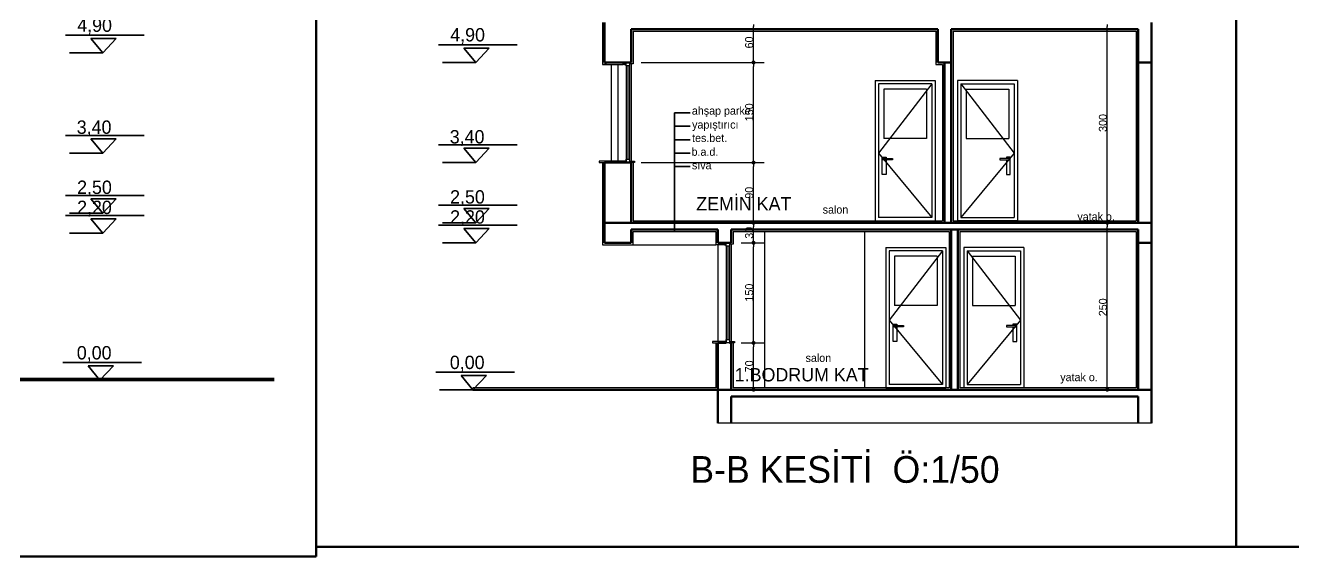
# Model space of a CAD drawing. Header units: millimetres. Extents: x 9537.41 to 9541.95, y -1431.78 to -1431.38.
# Drawn here: x 9540.4593 to 9540.8395, y -1431.7785 to -1431.6194 of the extents above; entities that cross this region are included whole.
import ezdxf

# ---------------------------------------------------------------- set-up
doc = ezdxf.new("R2010")
doc.units = ezdxf.units.MM
doc.linetypes.add('ACAD_ISO03W100', pattern=[30, 12, -18])
for name, color, linetype, lineweight in [('duvar', 214, 'Continuous', 50), ('kapı-pencere', 140, 'Continuous', 30), ('sıva', 203, 'Continuous', 25), ('yazı', 161, 'Continuous', 35), ('ölçü', 4, 'Continuous', 25)]:
    doc.layers.add(name, color=color, linetype=linetype, lineweight=lineweight)

msp = doc.modelspace()

# ---------------------------------------------------------------- linework, layer by layer
at = {"color": 0, "linetype": 'ByBlock', "lineweight": -2}
for p, q in [((9540.6776, -1431.61908), (9540.6776, -1431.61968)), ((9540.78365, -1431.61908), (9540.78365, -1431.61968)), ((9540.6776, -1431.62988), (9540.6776, -1431.62928)), ((9540.6776, -1431.63108), (9540.6776, -1431.63168)), ((9540.6776, -1431.65988), (9540.6776, -1431.65928)), ((9540.6776, -1431.66108), (9540.6776, -1431.66168)), ((9540.6776, -1431.67788), (9540.6776, -1431.67728)), ((9540.6776, -1431.67908), (9540.6776, -1431.67968)), ((9540.78365, -1431.67788), (9540.78365, -1431.67728)), ((9540.78365, -1431.67908), (9540.78365, -1431.67968)), ((9540.6776, -1431.68388), (9540.6776, -1431.68328)), ((9540.6776, -1431.68508), (9540.6776, -1431.68568)), ((9540.6776, -1431.71388), (9540.6776, -1431.71328)), ((9540.6776, -1431.71508), (9540.6776, -1431.71568)), ((9540.6776, -1431.72788), (9540.6776, -1431.72728)), ((9540.78365, -1431.72788), (9540.78365, -1431.72728))]:
    msp.add_line(p, q, dxfattribs=at)
at = {"color": 0, "linetype": 'ByBlock', "const_width": 0.0006}
for points in [[(9540.6776, -1431.63018, 1), (9540.6776, -1431.63078, 1)], [(9540.6776, -1431.63078, 1), (9540.6776, -1431.63018, 1)], [(9540.6776, -1431.66018, 1), (9540.6776, -1431.66078, 1)], [(9540.6776, -1431.66078, 1), (9540.6776, -1431.66018, 1)], [(9540.6776, -1431.67818, 1), (9540.6776, -1431.67878, 1)], [(9540.6776, -1431.67878, 1), (9540.6776, -1431.67818, 1)], [(9540.78365, -1431.67818, 1), (9540.78365, -1431.67878, 1)], [(9540.78365, -1431.67878, 1), (9540.78365, -1431.67818, 1)], [(9540.6776, -1431.68418, 1), (9540.6776, -1431.68478, 1)], [(9540.6776, -1431.68478, 1), (9540.6776, -1431.68418, 1)], [(9540.6776, -1431.71418, 1), (9540.6776, -1431.71478, 1)], [(9540.6776, -1431.71478, 1), (9540.6776, -1431.71418, 1)], [(9540.6776, -1431.72818, 1), (9540.6776, -1431.72878, 1)], [(9540.78365, -1431.72818, 1), (9540.78365, -1431.72878, 1)]]:
    msp.add_lwpolyline(points, format="xyb", close=True, dxfattribs=at)
at = {"layer": 'duvar'}
for p, q in [((9540.54647, -1431.7755), (9540.54647, -1431.37613)), ((9540.54647, -1431.37613), (9540.54647, -1431.77847)), ((9540.82231, -1431.37613), (9540.82231, -1431.7755)), ((9540.82231, -1431.7755), (9540.82231, -1431.39786)), ((9540.63288, -1431.61848), (9540.63288, -1431.63048)), ((9540.79688, -1431.61848), (9540.79688, -1431.67848)), ((9540.64088, -1431.62048), (9540.73288, -1431.62048)), ((9540.64088, -1431.62048), (9540.64088, -1431.63048)), ((9540.73288, -1431.62048), (9540.73288, -1431.63048)), ((9540.73688, -1431.62048), (9540.79288, -1431.62048)), ((9540.73688, -1431.62048), (9540.73688, -1431.67848)), ((9540.79288, -1431.62048), (9540.79288, -1431.67848)), ((9540.64088, -1431.63048), (9540.63288, -1431.63048)), ((9540.63288, -1431.63048), (9540.64088, -1431.63048)), ((9540.64088, -1431.63048), (9540.63888, -1431.63048)), ((9540.73288, -1431.63048), (9540.73688, -1431.63048)), ((9540.73488, -1431.63048), (9540.73488, -1431.67848)), ((9540.79288, -1431.63048), (9540.79688, -1431.63048)), ((9540.64088, -1431.66048), (9540.63288, -1431.66048)), ((9540.63288, -1431.66048), (9540.64088, -1431.66048)), ((9540.63288, -1431.66048), (9540.63288, -1431.68448)), ((9540.64088, -1431.66048), (9540.64088, -1431.67848)), ((9540.63288, -1431.67848), (9540.79688, -1431.67848)), ((9540.64088, -1431.68448), (9540.64088, -1431.68048)), ((9540.64088, -1431.68048), (9540.66688, -1431.68048)), ((9540.66688, -1431.68048), (9540.66688, -1431.68448)), ((9540.67088, -1431.68048), (9540.79288, -1431.68048)), ((9540.67088, -1431.68048), (9540.67088, -1431.68448)), ((9540.73688, -1431.68048), (9540.73688, -1431.72848)), ((9540.73888, -1431.68048), (9540.73888, -1431.72848)), ((9540.79288, -1431.68048), (9540.79288, -1431.72848)), ((9540.79688, -1431.67848), (9540.79688, -1431.73848)), ((9540.63288, -1431.68448), (9540.64088, -1431.68448)), ((9540.67088, -1431.68448), (9540.66688, -1431.68448)), ((9540.67088, -1431.68448), (9540.66888, -1431.68448)), ((9540.79288, -1431.68448), (9540.79688, -1431.68448)), ((9540.66938, -1431.71448), (9540.66688, -1431.71448)), ((9540.66688, -1431.71448), (9540.66688, -1431.73848)), ((9540.67088, -1431.71448), (9540.67038, -1431.71448)), ((9540.67088, -1431.71448), (9540.67088, -1431.72848)), ((9540.41421, -1431.7256), (9540.53384, -1431.7256)), ((9540.66688, -1431.72848), (9540.59348, -1431.72848)), ((9540.79688, -1431.72848), (9540.66688, -1431.72848)), ((9540.67088, -1431.73048), (9540.67088, -1431.73848)), ((9540.79288, -1431.73048), (9540.67088, -1431.73048)), ((9540.79288, -1431.73048), (9540.79288, -1431.73848)), ((9540.82231, -1431.7755), (9540.54647, -1431.7755)), ((9541.09945, -1431.7755), (9540.82231, -1431.7755)), ((9540.54647, -1431.77847), (9539.96039, -1431.77847))]:
    msp.add_line(p, q, dxfattribs=at)
at = {"layer": 'kapı-pencere'}
for p, q in [((9540.63688, -1431.63108), (9540.63688, -1431.66008)), ((9540.63938, -1431.63148), (9540.63938, -1431.63048)), ((9540.63938, -1431.63048), (9540.64038, -1431.63048)), ((9540.64038, -1431.63048), (9540.64038, -1431.63148)), ((9540.64088, -1431.63088), (9540.64088, -1431.66008)), ((9540.63938, -1431.63148), (9540.63938, -1431.66048)), ((9540.64038, -1431.63148), (9540.63938, -1431.63148)), ((9540.63988, -1431.63148), (9540.63988, -1431.65948)), ((9540.64038, -1431.63148), (9540.64038, -1431.66048)), ((9540.71405, -1431.63588), (9540.71405, -1431.67788)), ((9540.71405, -1431.63588), (9540.73205, -1431.63588)), ((9540.71505, -1431.63688), (9540.71505, -1431.67688)), ((9540.73105, -1431.63688), (9540.71505, -1431.63688)), ((9540.72945, -1431.63848), (9540.71665, -1431.63848)), ((9540.71665, -1431.63848), (9540.71665, -1431.65329)), ((9540.72945, -1431.63848), (9540.72945, -1431.65329)), ((9540.73105, -1431.63688), (9540.73105, -1431.67688)), ((9540.73205, -1431.63588), (9540.73205, -1431.67788)), ((9540.75671, -1431.63588), (9540.73871, -1431.63588)), ((9540.73871, -1431.63588), (9540.73871, -1431.67788)), ((9540.73971, -1431.63688), (9540.75571, -1431.63688)), ((9540.73971, -1431.63688), (9540.73971, -1431.67688)), ((9540.74131, -1431.63848), (9540.74131, -1431.65329)), ((9540.74131, -1431.63848), (9540.75411, -1431.63848)), ((9540.75411, -1431.63848), (9540.75411, -1431.65329)), ((9540.75571, -1431.63688), (9540.75571, -1431.67688)), ((9540.75671, -1431.63588), (9540.75671, -1431.67788)), ((9540.72945, -1431.65329), (9540.71665, -1431.65329)), ((9540.74131, -1431.65329), (9540.75411, -1431.65329)), ((9540.63938, -1431.66008), (9540.63128, -1431.66008)), ((9540.63128, -1431.66008), (9540.63128, -1431.66048)), ((9540.63128, -1431.66048), (9540.63288, -1431.66048)), ((9540.63938, -1431.66048), (9540.63938, -1431.65948)), ((9540.63938, -1431.65948), (9540.64038, -1431.65948)), ((9540.64038, -1431.66048), (9540.63938, -1431.66048)), ((9540.64038, -1431.65948), (9540.64038, -1431.66048)), ((9540.64038, -1431.66008), (9540.64188, -1431.66008)), ((9540.64188, -1431.66048), (9540.64088, -1431.66048)), ((9540.64188, -1431.66008), (9540.64188, -1431.66048)), ((9540.71619, -1431.66407), (9540.71619, -1431.65881)), ((9540.71619, -1431.65881), (9540.71732, -1431.65881)), ((9540.71629, -1431.65928), (9540.71928, -1431.65928)), ((9540.71629, -1431.65961), (9540.71629, -1431.65928)), ((9540.71928, -1431.65961), (9540.71629, -1431.65961)), ((9540.71732, -1431.65881), (9540.71732, -1431.65928)), ((9540.71732, -1431.65961), (9540.71732, -1431.66407)), ((9540.71928, -1431.65928), (9540.71928, -1431.65961)), ((9540.75447, -1431.65928), (9540.75148, -1431.65928)), ((9540.75148, -1431.65928), (9540.75148, -1431.65961)), ((9540.75148, -1431.65961), (9540.75447, -1431.65961)), ((9540.75457, -1431.65881), (9540.75344, -1431.65881)), ((9540.75344, -1431.65881), (9540.75344, -1431.65928)), ((9540.75344, -1431.65961), (9540.75344, -1431.66407)), ((9540.75447, -1431.65961), (9540.75447, -1431.65928)), ((9540.75457, -1431.66407), (9540.75457, -1431.65881)), ((9540.71732, -1431.66407), (9540.71619, -1431.66407)), ((9540.75344, -1431.66407), (9540.75457, -1431.66407)), ((9540.73105, -1431.67688), (9540.71505, -1431.67688)), ((9540.73971, -1431.67688), (9540.75571, -1431.67688)), ((9540.66938, -1431.68548), (9540.66938, -1431.68448)), ((9540.66938, -1431.68448), (9540.67038, -1431.68448)), ((9540.67038, -1431.68448), (9540.67038, -1431.68548)), ((9540.66688, -1431.68508), (9540.66688, -1431.71408)), ((9540.66938, -1431.68548), (9540.66938, -1431.71448)), ((9540.67038, -1431.68548), (9540.66938, -1431.68548)), ((9540.66988, -1431.68548), (9540.66988, -1431.71348)), ((9540.67038, -1431.68548), (9540.67038, -1431.71448)), ((9540.67088, -1431.68488), (9540.67088, -1431.71408)), ((9540.71728, -1431.68588), (9540.73528, -1431.68588)), ((9540.71728, -1431.68588), (9540.71728, -1431.72788)), ((9540.73428, -1431.68688), (9540.71828, -1431.68688)), ((9540.71828, -1431.68688), (9540.71828, -1431.72688)), ((9540.73428, -1431.68688), (9540.73428, -1431.72688)), ((9540.73528, -1431.68588), (9540.73528, -1431.72788)), ((9540.74065, -1431.68588), (9540.74065, -1431.72788)), ((9540.75865, -1431.68588), (9540.74065, -1431.68588)), ((9540.74165, -1431.68688), (9540.74165, -1431.72688)), ((9540.74165, -1431.68688), (9540.75765, -1431.68688)), ((9540.75765, -1431.68688), (9540.75765, -1431.72688)), ((9540.75865, -1431.68588), (9540.75865, -1431.72788)), ((9540.71988, -1431.68848), (9540.71988, -1431.70329)), ((9540.73268, -1431.68848), (9540.71988, -1431.68848)), ((9540.73268, -1431.68848), (9540.73268, -1431.70329)), ((9540.74325, -1431.68848), (9540.75605, -1431.68848)), ((9540.74325, -1431.68848), (9540.74325, -1431.70329)), ((9540.75605, -1431.68848), (9540.75605, -1431.70329)), ((9540.73268, -1431.70329), (9540.71988, -1431.70329)), ((9540.74325, -1431.70329), (9540.75605, -1431.70329)), ((9540.71943, -1431.71407), (9540.71943, -1431.70881)), ((9540.71943, -1431.70881), (9540.72055, -1431.70881)), ((9540.71953, -1431.70928), (9540.72252, -1431.70928)), ((9540.71953, -1431.70961), (9540.71953, -1431.70928)), ((9540.72252, -1431.70961), (9540.71953, -1431.70961)), ((9540.72055, -1431.70881), (9540.72055, -1431.70928)), ((9540.72055, -1431.70961), (9540.72055, -1431.71407)), ((9540.72252, -1431.70928), (9540.72252, -1431.70961)), ((9540.75641, -1431.70928), (9540.75342, -1431.70928)), ((9540.75342, -1431.70928), (9540.75342, -1431.70961)), ((9540.75342, -1431.70961), (9540.75641, -1431.70961)), ((9540.7565, -1431.70881), (9540.75538, -1431.70881)), ((9540.75538, -1431.70881), (9540.75538, -1431.70928)), ((9540.75538, -1431.70961), (9540.75538, -1431.71407)), ((9540.75641, -1431.70961), (9540.75641, -1431.70928)), ((9540.7565, -1431.71407), (9540.7565, -1431.70881)), ((9540.66528, -1431.71408), (9540.66528, -1431.71448)), ((9540.66938, -1431.71408), (9540.66528, -1431.71408)), ((9540.66528, -1431.71448), (9540.66688, -1431.71448)), ((9540.66938, -1431.71448), (9540.66938, -1431.71348)), ((9540.66938, -1431.71348), (9540.67038, -1431.71348)), ((9540.67038, -1431.71448), (9540.66938, -1431.71448)), ((9540.67038, -1431.71348), (9540.67038, -1431.71448)), ((9540.67038, -1431.71408), (9540.67188, -1431.71408)), ((9540.67188, -1431.71448), (9540.67088, -1431.71448)), ((9540.67188, -1431.71408), (9540.67188, -1431.71448)), ((9540.72055, -1431.71407), (9540.71943, -1431.71407)), ((9540.75538, -1431.71407), (9540.7565, -1431.71407)), ((9540.73428, -1431.72688), (9540.71828, -1431.72688)), ((9540.74165, -1431.72688), (9540.75765, -1431.72688))]:
    msp.add_line(p, q, dxfattribs=at)
at = {"layer": 'kapı-pencere', "linetype": 'ACAD_ISO03W100'}
for p, q in [((9540.73105, -1431.63688), (9540.71505, -1431.65768)), ((9540.73971, -1431.63688), (9540.75571, -1431.65768)), ((9540.71505, -1431.65768), (9540.73105, -1431.67688)), ((9540.75571, -1431.65768), (9540.73971, -1431.67688)), ((9540.73428, -1431.68688), (9540.71828, -1431.70768)), ((9540.74165, -1431.68688), (9540.75765, -1431.70768)), ((9540.71828, -1431.70768), (9540.73428, -1431.72688)), ((9540.75765, -1431.70768), (9540.74165, -1431.72688))]:
    msp.add_line(p, q, dxfattribs=at)
at = {"layer": 'sıva'}
for p, q in [((9540.63228, -1431.61848), (9540.63228, -1431.63108)), ((9540.64148, -1431.62108), (9540.73228, -1431.62108)), ((9540.64148, -1431.62108), (9540.64148, -1431.63088)), ((9540.73228, -1431.62108), (9540.73228, -1431.63108)), ((9540.73748, -1431.62108), (9540.79228, -1431.62108)), ((9540.73748, -1431.62108), (9540.73748, -1431.67788)), ((9540.79228, -1431.62108), (9540.79228, -1431.67788)), ((9540.63228, -1431.63108), (9540.63848, -1431.63108)), ((9540.63348, -1431.63108), (9540.63228, -1431.63108)), ((9540.63488, -1431.63108), (9540.63488, -1431.66008)), ((9540.63938, -1431.63108), (9540.63828, -1431.63108)), ((9540.63888, -1431.63048), (9540.63888, -1431.63108)), ((9540.63888, -1431.63108), (9540.63938, -1431.63108)), ((9540.64148, -1431.63088), (9540.64038, -1431.63088)), ((9540.73228, -1431.63108), (9540.73428, -1431.63108)), ((9540.73428, -1431.63108), (9540.73428, -1431.67788)), ((9540.63228, -1431.66048), (9540.63228, -1431.68508)), ((9540.64148, -1431.66048), (9540.64148, -1431.67788)), ((9540.64148, -1431.67788), (9540.73428, -1431.67788)), ((9540.71405, -1431.67788), (9540.73205, -1431.67788)), ((9540.73748, -1431.67788), (9540.79228, -1431.67788)), ((9540.75671, -1431.67788), (9540.73871, -1431.67788)), ((9540.64148, -1431.68508), (9540.64148, -1431.68108)), ((9540.64148, -1431.68108), (9540.66628, -1431.68108)), ((9540.66628, -1431.68108), (9540.66628, -1431.68508)), ((9540.66888, -1431.68448), (9540.66888, -1431.68508)), ((9540.67148, -1431.68108), (9540.67148, -1431.68488)), ((9540.67148, -1431.68108), (9540.73628, -1431.68108)), ((9540.68088, -1431.68108), (9540.68088, -1431.72788)), ((9540.71088, -1431.68108), (9540.71088, -1431.72788)), ((9540.73628, -1431.68108), (9540.73628, -1431.72788)), ((9540.73948, -1431.68108), (9540.79228, -1431.68108)), ((9540.73948, -1431.68108), (9540.73948, -1431.72788)), ((9540.79228, -1431.68108), (9540.79228, -1431.72788)), ((9540.63228, -1431.68508), (9540.64148, -1431.68508)), ((9540.64148, -1431.68508), (9540.66628, -1431.68508)), ((9540.66938, -1431.68508), (9540.66628, -1431.68508)), ((9540.66888, -1431.68508), (9540.66938, -1431.68508)), ((9540.67148, -1431.68488), (9540.67038, -1431.68488)), ((9540.66628, -1431.71448), (9540.66628, -1431.72788)), ((9540.67148, -1431.71448), (9540.67148, -1431.72788)), ((9540.41481, -1431.725), (9540.53384, -1431.725)), ((9540.66628, -1431.72788), (9540.59348, -1431.72788)), ((9540.73628, -1431.72788), (9540.67148, -1431.72788)), ((9540.71728, -1431.72788), (9540.73528, -1431.72788)), ((9540.79228, -1431.72788), (9540.73948, -1431.72788)), ((9540.75865, -1431.72788), (9540.74065, -1431.72788))]:
    msp.add_line(p, q, dxfattribs=at)
at = {"layer": 'sıva', "linetype": 'ACAD_ISO03W100'}
msp.add_line((9540.79688, -1431.73848), (9540.66688, -1431.73848), dxfattribs=at)
at = {"layer": 'yazı'}
for p, q in [((9540.49489, -1431.62231), (9540.47136, -1431.62231)), ((9540.48649, -1431.62331), (9540.47894, -1431.62331)), ((9540.47894, -1431.62331), (9540.48248, -1431.6276)), ((9540.48248, -1431.6276), (9540.48649, -1431.62331)), ((9540.60672, -1431.62519), (9540.58319, -1431.62519)), ((9540.59832, -1431.62619), (9540.59077, -1431.62619)), ((9540.59077, -1431.62619), (9540.59431, -1431.63048)), ((9540.59431, -1431.63048), (9540.59832, -1431.62619)), ((9540.48248, -1431.6276), (9540.47248, -1431.6276)), ((9540.59431, -1431.63048), (9540.58431, -1431.63048)), ((9540.65388, -1431.64561), (9540.65861, -1431.64561)), ((9540.65388, -1431.68108), (9540.65388, -1431.64561)), ((9540.65388, -1431.64961), (9540.65861, -1431.64961)), ((9540.49489, -1431.65231), (9540.47136, -1431.65231)), ((9540.48649, -1431.65331), (9540.47894, -1431.65331)), ((9540.47894, -1431.65331), (9540.48248, -1431.6576)), ((9540.48248, -1431.6576), (9540.48649, -1431.65331)), ((9540.65388, -1431.65361), (9540.65861, -1431.65361)), ((9540.48248, -1431.6576), (9540.47248, -1431.6576)), ((9540.60672, -1431.65519), (9540.58319, -1431.65519)), ((9540.59832, -1431.65619), (9540.59077, -1431.65619)), ((9540.59077, -1431.65619), (9540.59431, -1431.66048)), ((9540.59431, -1431.66048), (9540.59832, -1431.65619)), ((9540.65388, -1431.65761), (9540.65861, -1431.65761)), ((9540.59431, -1431.66048), (9540.58431, -1431.66048)), ((9540.65388, -1431.66161), (9540.65861, -1431.66161)), ((9540.49489, -1431.67031), (9540.47136, -1431.67031)), ((9540.47894, -1431.67131), (9540.48248, -1431.6756)), ((9540.48649, -1431.67131), (9540.47894, -1431.67131)), ((9540.48248, -1431.6756), (9540.48649, -1431.67131)), ((9540.60672, -1431.67319), (9540.58319, -1431.67319)), ((9540.49489, -1431.67631), (9540.47136, -1431.67631)), ((9540.48248, -1431.6756), (9540.47248, -1431.6756)), ((9540.59077, -1431.67419), (9540.59431, -1431.67848)), ((9540.59832, -1431.67419), (9540.59077, -1431.67419)), ((9540.59431, -1431.67848), (9540.59832, -1431.67419)), ((9540.48649, -1431.67731), (9540.47894, -1431.67731)), ((9540.47894, -1431.67731), (9540.48248, -1431.6816)), ((9540.48248, -1431.6816), (9540.48649, -1431.67731)), ((9540.60672, -1431.67919), (9540.58319, -1431.67919)), ((9540.59431, -1431.67848), (9540.58431, -1431.67848)), ((9540.59832, -1431.68019), (9540.59077, -1431.68019)), ((9540.59077, -1431.68019), (9540.59431, -1431.68448)), ((9540.59431, -1431.68448), (9540.59832, -1431.68019)), ((9540.48248, -1431.6816), (9540.47248, -1431.6816)), ((9540.59431, -1431.68448), (9540.58431, -1431.68448)), ((9540.49407, -1431.72031), (9540.47053, -1431.72031)), ((9540.48566, -1431.72131), (9540.47811, -1431.72131)), ((9540.47811, -1431.72131), (9540.48165, -1431.7256)), ((9540.48165, -1431.7256), (9540.48566, -1431.72131)), ((9540.48165, -1431.7256), (9540.47165, -1431.7256)), ((9540.6059, -1431.72319), (9540.58236, -1431.72319)), ((9540.5975, -1431.72419), (9540.58995, -1431.72419)), ((9540.58995, -1431.72419), (9540.59348, -1431.72848)), ((9540.59348, -1431.72848), (9540.5975, -1431.72419)), ((9540.59348, -1431.72848), (9540.58348, -1431.72848))]:
    msp.add_line(p, q, dxfattribs=at)
at = {"layer": 'ölçü'}
for p, q in [((9540.6776, -1431.62928), (9540.6776, -1431.61968)), ((9540.78365, -1431.67728), (9540.78365, -1431.61968)), ((9540.64388, -1431.63048), (9540.6808, -1431.63048)), ((9540.64388, -1431.63048), (9540.6808, -1431.63048)), ((9540.6776, -1431.65928), (9540.6776, -1431.63168)), ((9540.64388, -1431.66048), (9540.6808, -1431.66048)), ((9540.64388, -1431.66048), (9540.6808, -1431.66048)), ((9540.6776, -1431.67728), (9540.6776, -1431.66168)), ((9540.6746, -1431.67848), (9540.6744, -1431.67848)), ((9540.6746, -1431.67848), (9540.6744, -1431.67848)), ((9540.6776, -1431.68328), (9540.6776, -1431.67968)), ((9540.78065, -1431.67848), (9540.78045, -1431.67848)), ((9540.78065, -1431.67848), (9540.78045, -1431.67848)), ((9540.78365, -1431.72728), (9540.78365, -1431.67968)), ((9540.67388, -1431.68448), (9540.6808, -1431.68448)), ((9540.67388, -1431.68448), (9540.6808, -1431.68448)), ((9540.6776, -1431.71328), (9540.6776, -1431.68568)), ((9540.67388, -1431.71448), (9540.6808, -1431.71448)), ((9540.67388, -1431.71448), (9540.6808, -1431.71448)), ((9540.6776, -1431.72728), (9540.6776, -1431.71568)), ((9540.67888, -1431.72848), (9540.6808, -1431.72848)), ((9540.78065, -1431.72848), (9540.78045, -1431.72848))]:
    msp.add_line(p, q, dxfattribs=at)

# ---------------------------------------------------------------- texts
at = {"layer": 'yazı'}
for s, height, p in [('4,90', 0.004, (9540.47484, -1431.62131)), ('4,90', 0.004, (9540.58667, -1431.62419)), ('ahşap parke', 0.0024, (9540.65911, -1431.64612)), ('3,40', 0.004, (9540.47469, -1431.65186)), ('yapıştırıcı', 0.0024, (9540.65918, -1431.6503)), ('3,40', 0.004, (9540.58652, -1431.65474)), ('tes.bet.', 0.0024, (9540.65917, -1431.6543)), ('b.a.d.', 0.0024, (9540.65901, -1431.65843)), ('sıva', 0.0024, (9540.65913, -1431.66248)), ('2,50', 0.004, (9540.4748, -1431.66986)), ('2,50', 0.004, (9540.58663, -1431.67274)), ('2,20', 0.004, (9540.4748, -1431.67588)), ('ZEMİN KAT', 0.004, (9540.66042, -1431.67479)), ('salon', 0.0024, (9540.69833, -1431.67575)), ('2,20', 0.004, (9540.58663, -1431.67876)), ('yatak o.', 0.0024, (9540.77469, -1431.67784)), ('0,00', 0.004, (9540.47471, -1431.71942)), ('0,00', 0.004, (9540.58655, -1431.7223)), ('salon', 0.0024, (9540.6932, -1431.72017)), ('1.BODRUM KAT', 0.004, (9540.67197, -1431.726)), ('yatak o.', 0.0024, (9540.76956, -1431.72593)), ('B-B KESİTİ  Ö:1/50', 0.008, (9540.65863, -1431.75637))]:
    msp.add_text(s, height=height, dxfattribs=at).set_placement(p)
at = {"layer": 'ölçü'}
for s, p in [('60', (9540.67747, -1431.62628)), ('150', (9540.67747, -1431.64808)), ('300', (9540.78353, -1431.65128)), ('90', (9540.67747, -1431.67128)), ('30', (9540.67747, -1431.68328)), ('150', (9540.67747, -1431.70208)), ('250', (9540.78353, -1431.70648)), ('70', (9540.67747, -1431.72328))]:
    msp.add_text(s, height=0.0024, rotation=90, dxfattribs=at).set_placement(p)

doc.saveas('drawing.dxf')
